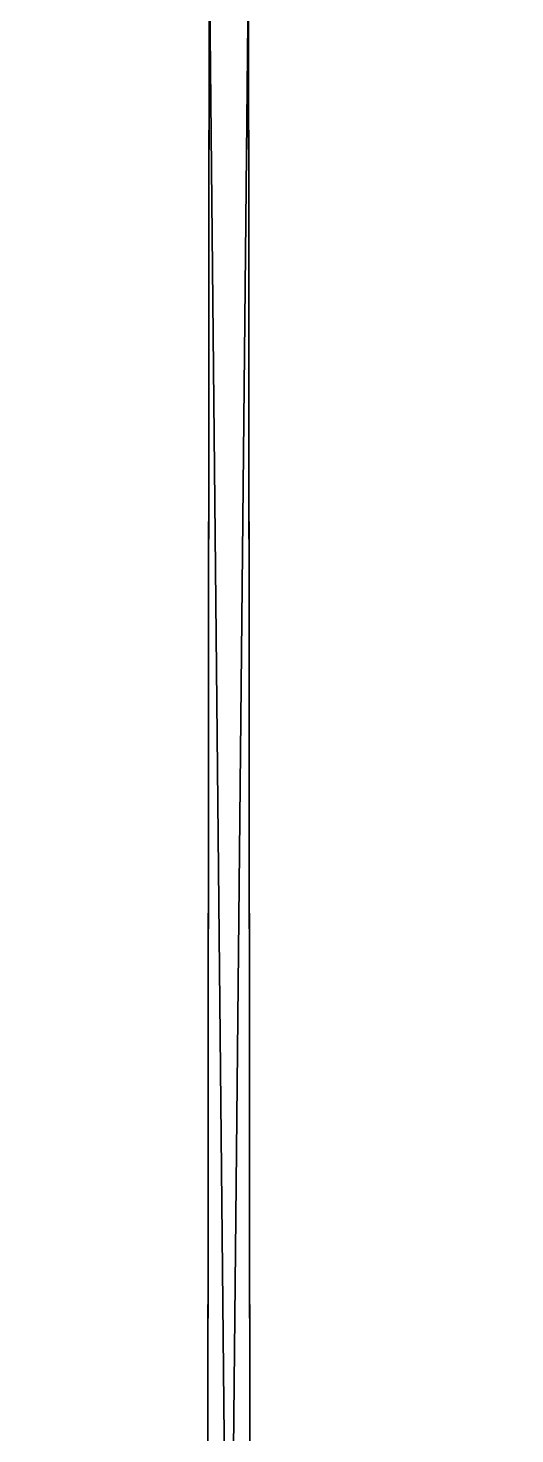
# Model space of a CAD drawing. Extents: x -21.1 to 21.1, y -21.1 to 21.1.
# Drawn here: x -0.84 to 1.2, y -9.34 to -3.44 of the extents above; entities that cross this region are included whole.
import ezdxf

# ---------------------------------------------------------------- set-up
doc = ezdxf.new("R2010")
doc.units = 0
doc.layers.add('LAMP', color=191, linetype='CONTINUOUS')

msp = doc.modelspace()

# ---------------------------------------------------------------- meshes
at = {"layer": 'LAMP', "color": 191}
mesh = msp.add_polyface(dxfattribs=at)
corners = [(0.083667, -2.768199, -63.323181), (0.083667, -3.133993, -63.207119), (-0.082186, -3.133993, -63.207119), (-0.082186, -2.768199, -63.323181), (0.09833, -21.110992, -56.756516), (-0.096854, -21.110992, -56.756516), (0.09833, -21.110989, -56.48518), (-0.096854, -21.110989, -56.48518), (0.083667, -3.046393, -63.051025), (-0.082186, -3.046393, -63.051025), (-0.082186, -2.698766, -63.157326), (0.136852, -2.94316, -35.240471), (0.082998, -2.87113, -35.233002), (-0.435299, -2.820992, -38.806324), (-0.381592, -2.893031, -38.814835), (-0.840808, -2.753139, -42.558292), (-0.303881, -2.937614, -38.825775), (-0.67418, -2.810447, -42.577641), (-0.215297, -2.950201, -38.837372), (0.30296, -3.000267, -35.264557), (0.214545, -2.987717, -35.251617), (-0.128971, -2.926254, -38.847839), (0.460194, -2.921952, -35.288227), (0.388981, -2.976276, -35.277382), (-0.05737, -2.871973, -38.855728), (-0.012961, -2.793561, -38.859589), (0.608256, -2.893036, -32.275024), (0.554122, -2.821065, -32.269394), (0.686086, -2.93755, -32.285313), (0.774488, -2.950077, -32.298416), (1.199667, -2.810186, -29.656963), (1.033073, -2.753305, -29.636063), (0.860333, -2.926089, -32.3125), (0.931249, -2.871791, -32.325428), (0.974858, -2.793391, -32.335068)]
mesh.append_faces([[corners[k] for k in face] for face in [(0, 2, 3), (1, 5, 2), (4, 7, 5), (6, 9, 7), (8, 10, 9), (4, 8, 6), (11, 13, 14), (15, 16, 14), (19, 16, 18), (11, 16, 20), (17, 21, 18), (22, 21, 24), (19, 21, 23), (11, 27, 12), (11, 28, 26), (19, 28, 20), (30, 28, 29), (19, 32, 29), (22, 32, 23), (22, 34, 33)]], dxfattribs={"vtx0": -1})
mesh.append_faces([[corners[k] for k in face] for face in [(1, 8, 4), (0, 8, 1)]], dxfattribs={"vtx0": -1, "vtx1": -1})
mesh.append_faces([[corners[k] for k in face] for face in [(2, 5, 9), (3, 2, 9)]], dxfattribs={"vtx1": -1, "vtx2": -1})
mesh.append_faces([[corners[k] for k in face] for face in [(0, 1, 2), (1, 4, 5), (4, 6, 7), (6, 8, 9), (5, 7, 9), (11, 12, 13), (17, 18, 16), (19, 20, 16), (11, 14, 16), (22, 23, 21), (19, 18, 21), (22, 24, 25), (11, 26, 27), (11, 20, 28), (19, 29, 28), (31, 26, 28), (19, 23, 32), (22, 33, 32), (30, 29, 32)]], dxfattribs={"vtx2": -1})

doc.saveas('drawing.dxf')
